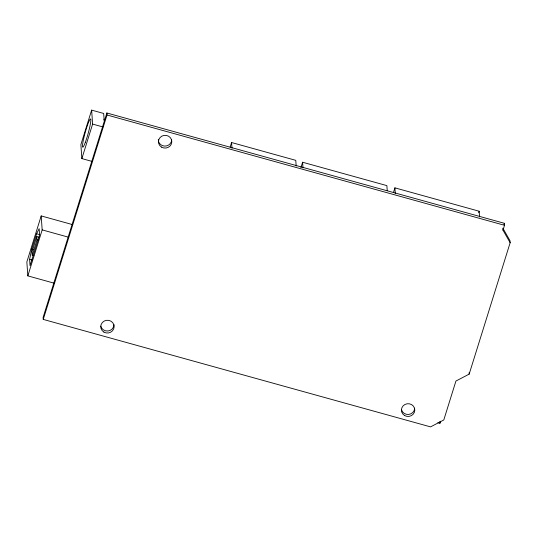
<?xml version="1.0" encoding="UTF-8"?>
<svg xmlns="http://www.w3.org/2000/svg" width="537" height="537" viewBox="0 0 537 537"><rect width="100%" height="100%" fill="white"/><g stroke="black" fill="none" stroke-linecap="round" stroke-linejoin="round"><path stroke-width="0.81" d="M29.595 259.324L31.811 249.114L36.59 233.79L39.161 228.661L39.604 235.018L30.038 265.674L29.595 259.324L32.005 259.989M72.495 224.607L41.195 215.921L26.85 261.908L27.83 275.877L54.311 283.227M39.194 237.253L36.785 236.582L32.005 251.913L32.233 255.216L33.838 255.659M32.233 255.216L37.019 239.885L36.785 236.582M27.83 275.877L42.175 229.89L41.195 215.921M103.95 119.227A18.882 2 -74.5 0 1 104.165 120.449L103.675 113.461L91.639 110.119L80.879 144.607L81.859 158.583L92.21 161.456M81.859 158.583L92.612 124.094L91.639 110.119M510.15 242.724L502.994 230.165L504.512 225.298L504.371 223.298L106.87 112.992L43.108 317.407L43.242 319.408L430.56 426.881L443.784 419.974L455.933 381.042L469.157 374.135L510.15 242.724L510.009 240.724L502.854 228.165M43.242 319.408L107.011 114.992L106.87 112.992M230.145 147.125L231.581 142.527L295.78 160.348L296.182 166.061M300.928 167.604L302.606 162.241L386.875 185.621L387.217 190.521M393.467 192.447L394.896 187.849L479.165 211.229L479.568 216.948M478.689 212.766L479.165 211.229M437.823 422.693L439.924 423.277L440.548 421.27M503.941 224.688L504.371 223.298M107.011 114.992L504.512 225.298M92.612 124.094L102.963 126.967M42.175 229.89L68.655 237.24M36.59 233.79L39.798 234.676M37.019 239.885L38.624 240.328M31.811 249.114L33.415 249.564M502.901 228.829L502.994 230.165M469.07 372.799L469.157 374.135M439.81 421.639L439.924 423.277M394.896 187.849L395.299 193.562M302.606 162.241L303.002 167.953M231.581 142.527L231.977 148.246M414.671 408.207A6.699 6.384 -4 0 1 401.454 409.597M171.686 139.835A6.699 6.384 -4 0 1 164.799 146.084A6.699 6.384 -4 0 1 158.287 139.566M113.992 324.778A6.699 6.384 -4 0 1 100.781 326.16M161.617 147.158A6.699 6.384 -4 0 0 171.82 141.835A6.699 6.384 -4 0 0 161.939 136.103A6.699 6.384 -4 0 0 161.617 147.158M404.603 415.537A6.699 6.384 -4 0 0 414.806 410.208A6.699 6.384 -4 0 0 404.925 404.482A6.699 6.384 -4 0 0 404.603 415.537M103.93 332.101A6.699 6.384 -4 0 0 114.133 326.778A6.699 6.384 -4 0 0 104.245 321.045A6.699 6.384 -4 0 0 103.93 332.101M85.343 142.318A14.66 1.551 -74.5 0 0 90.766 119.201A14.66 1.551 -74.5 0 0 83.866 137.72A14.66 1.551 -74.5 0 0 85.343 142.318"/></g></svg>
